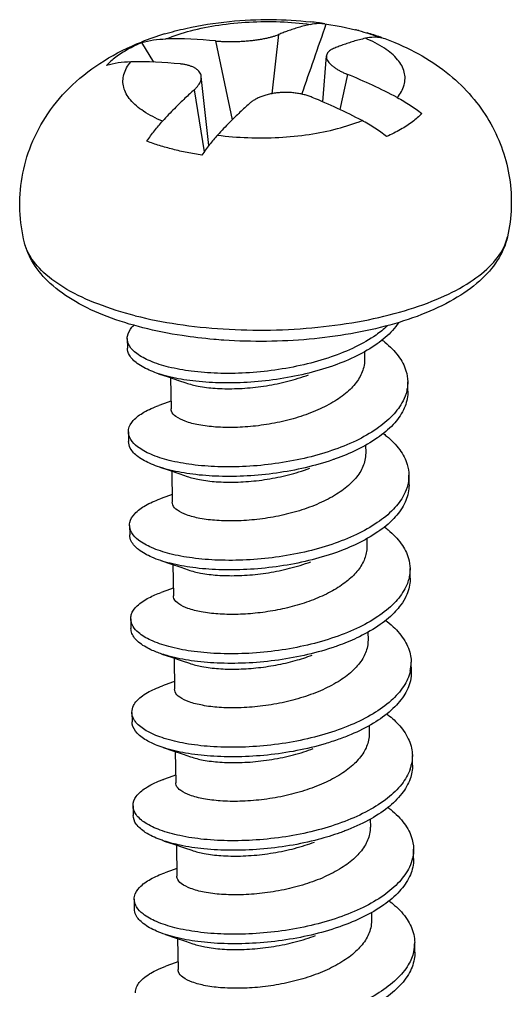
# Model space of a CAD drawing. Header units: millimetres. Extents: x -2947 to 97, y -3022 to 322.
# Drawn here: x -1622.63 to -1617.36, y -1757.46 to -1747.05 of the extents above; entities that cross this region are included whole.
import ezdxf

# ---------------------------------------------------------------- set-up
doc = ezdxf.new("R2010")
doc.units = ezdxf.units.MM
doc.layers.get('0').update_dxf_attribs({"linetype": 'CONTINUOUS'})

msp = doc.modelspace()

# ---------------------------------------------------------------- linework, layer by layer
at = {"color": 7}
for p, q in [((-1619.355186629953, -1747.096184862373, 1e-08), (-1619.180762945653, -1747.126884071673, 1e-08)), ((-1619.180762945653, -1747.126884071673, 1e-08), (-1619.028268861953, -1747.161386784674, 1e-08)), ((-1619.852675122653, -1747.212744069574, 1e-08), (-1619.924309410353, -1747.846441736273, 1e-08)), ((-1621.188852372753, -1747.508388901173, 1e-08), (-1621.319741013453, -1747.298064763674, 1e-08)), ((-1620.527866082553, -1747.280802150373, 1e-08), (-1620.348236649553, -1748.125387642373, 1e-08)), ((-1619.379089764853, -1747.933556079774, 1e-08), (-1619.339870526853, -1747.442160258074, 1e-08)), ((-1619.114940041553, -1747.639080076273, 1e-08), (-1619.194492902853, -1748.016887946873, 1e-08)), ((-1620.599304089053, -1748.401810975074, 1e-08), (-1620.681229739253, -1747.660933299073, 1e-08)), ((-1620.757002516753, -1747.804597133174, 1e-08), (-1620.648804159553, -1748.471281543773, 1e-08)), ((-1621.474326412953, -1750.470746748773, 1e-08), (-1621.473053632253, -1750.573235105173, 1e-08)), ((-1618.932409921953, -1750.609297462574, 1e-08), (-1618.931304454453, -1750.698313232774, 1e-08)), ((-1621.139220603253, -1750.848352190073, 1e-08), (-1621.036278331753, -1750.882503160274, 1e-08)), ((-1621.036278331753, -1750.882503160274, 1e-08), (-1620.924196016153, -1750.920274889973, 1e-08)), ((-1621.009063531253, -1750.891674545474, 1e-08), (-1621.004921594453, -1751.225196496774, 1e-08)), ((-1620.924196016153, -1750.920274889973, 1e-08), (-1620.845113927653, -1750.947443612174, 1e-08)), ((-1618.467062461453, -1751.037035814773, 1e-08), (-1618.468335242153, -1750.934547458373, 1e-08)), ((-1621.034718099053, -1751.153485740474, 1e-08), (-1621.134981098553, -1751.189531683874, 1e-08)), ((-1621.005942514753, -1751.142988740974, 1e-08), (-1621.034718099053, -1751.153485740474, 1e-08)), ((-1621.461881446353, -1751.472855122074, 1e-08), (-1621.460608665653, -1751.575343478373, 1e-08)), ((-1618.919967521453, -1751.611199208573, 1e-08), (-1618.918859487753, -1751.700421606074, 1e-08)), ((-1621.126775636653, -1751.850460563273, 1e-08), (-1621.023833365153, -1751.884611533474, 1e-08)), ((-1621.023833365153, -1751.884611533474, 1e-08), (-1620.911751049553, -1751.922383263273, 1e-08)), ((-1620.996618564653, -1751.893782918673, 1e-08), (-1620.992476627753, -1752.227304870074, 1e-08)), ((-1620.911751049553, -1751.922383263273, 1e-08), (-1620.832668960953, -1751.949551985474, 1e-08)), ((-1618.454617494853, -1752.039144187973, 1e-08), (-1618.455890275453, -1751.936655831673, 1e-08)), ((-1621.022273132453, -1752.155594113774, 1e-08), (-1621.122536131953, -1752.191640057074, 1e-08)), ((-1620.993497548053, -1752.145097114173, 1e-08), (-1621.022273132453, -1752.155594113774, 1e-08)), ((-1621.449436479653, -1752.474963495274, 1e-08), (-1621.448163698953, -1752.577451851674, 1e-08)), ((-1618.907523898653, -1752.613199366674, 1e-08), (-1618.906414521153, -1752.702529979274, 1e-08)), ((-1621.114330669953, -1752.852568936473, 1e-08), (-1621.011388398453, -1752.886719906674, 1e-08)), ((-1621.011388398453, -1752.886719906674, 1e-08), (-1620.899306082853, -1752.924491636474, 1e-08)), ((-1620.984173597953, -1752.895891291873, 1e-08), (-1620.980031661153, -1753.229413243273, 1e-08)), ((-1620.899306082853, -1752.924491636474, 1e-08), (-1620.820223994353, -1752.951660358674, 1e-08)), ((-1618.442172528153, -1753.041252561273, 1e-08), (-1618.443445308853, -1752.938764204874, 1e-08)), ((-1621.009828165753, -1753.157702486973, 1e-08), (-1621.110091165253, -1753.193748430373, 1e-08)), ((-1620.981052581453, -1753.147205487473, 1e-08), (-1621.009828165753, -1753.157702486973, 1e-08)), ((-1621.436991513053, -1753.477071868574, 1e-08), (-1621.435718732353, -1753.579560224874, 1e-08)), ((-1618.895080078253, -1753.615215442173, 1e-08), (-1618.893969554453, -1753.704638352473, 1e-08)), ((-1621.101885703353, -1753.854677309774, 1e-08), (-1620.998943431853, -1753.888828279973, 1e-08)), ((-1620.998943431853, -1753.888828279973, 1e-08), (-1620.886861116253, -1753.926600009674, 1e-08)), ((-1620.971728631353, -1753.897999665173, 1e-08), (-1620.967586694453, -1754.231521616573, 1e-08)), ((-1620.886861116253, -1753.926600009674, 1e-08), (-1620.807779027653, -1753.953768731973, 1e-08)), ((-1618.429727561553, -1754.043360934474, 1e-08), (-1618.431000342253, -1753.940872578174, 1e-08)), ((-1620.990822087953, -1754.157436599074, 1e-08), (-1621.097751946253, -1754.195894612873, 1e-08)), ((-1620.968607446453, -1754.149327419574, 1e-08), (-1620.990822087953, -1754.157436599074, 1e-08)), ((-1621.424546546353, -1754.479180241774, 1e-08), (-1621.423273765653, -1754.581668598174, 1e-08)), ((-1618.882608477453, -1754.619468483274, 1e-08), (-1618.881524587853, -1754.706746725773, 1e-08)), ((-1621.089440736653, -1754.856785682974, 1e-08), (-1620.986498465253, -1754.890936653173, 1e-08)), ((-1620.986498465253, -1754.890936653173, 1e-08), (-1620.874416149553, -1754.928708382974, 1e-08)), ((-1620.959283664653, -1754.900108038374, 1e-08), (-1620.955141727853, -1755.233629989773, 1e-08)), ((-1620.874416149553, -1754.928708382974, 1e-08), (-1620.795334061053, -1754.955877105173, 1e-08)), ((-1618.417282594853, -1755.045469307674, 1e-08), (-1618.418555375553, -1754.942980951374, 1e-08)), ((-1620.984938232453, -1755.161919233473, 1e-08), (-1621.085201232053, -1755.197965176873, 1e-08)), ((-1620.956162648153, -1755.151422233873, 1e-08), (-1620.984938232453, -1755.161919233473, 1e-08)), ((-1621.412101579753, -1755.481288614973, 1e-08), (-1621.410828799053, -1755.583776971373, 1e-08)), ((-1618.870143334553, -1755.623201511874, 1e-08), (-1618.869079621253, -1755.708855098973, 1e-08)), ((-1621.076995770053, -1755.858894056274, 1e-08), (-1620.974053498553, -1755.893045026473, 1e-08)), ((-1620.974053498553, -1755.893045026473, 1e-08), (-1620.861971182953, -1755.930816756173, 1e-08)), ((-1620.946838698053, -1755.902216411674, 1e-08), (-1620.942696761253, -1756.235738363073, 1e-08)), ((-1620.861971182953, -1755.930816756173, 1e-08), (-1620.782889094353, -1755.957985478473, 1e-08)), ((-1618.404837628253, -1756.047577680974, 1e-08), (-1618.406110408953, -1755.945089324573, 1e-08)), ((-1620.972493265853, -1756.164027606674, 1e-08), (-1621.072756265353, -1756.200073550073, 1e-08)), ((-1620.943717681553, -1756.153530607173, 1e-08), (-1620.972493265853, -1756.164027606674, 1e-08)), ((-1621.399656613053, -1756.483396988273, 1e-08), (-1621.398383832453, -1756.585885344573, 1e-08)), ((-1618.857742581253, -1756.621749684074, 1e-08), (-1618.856634654553, -1756.710963472273, 1e-08)), ((-1621.064550803453, -1756.861002429474, 1e-08), (-1620.961608531953, -1756.895153399673, 1e-08)), ((-1620.961608531953, -1756.895153399673, 1e-08), (-1620.849526216253, -1756.932925129473, 1e-08)), ((-1620.934393731353, -1756.904324784874, 1e-08), (-1620.930251794553, -1757.237846736274, 1e-08)), ((-1620.849526216253, -1756.932925129473, 1e-08), (-1620.770444127753, -1756.960093851674, 1e-08)), ((-1618.392392661553, -1757.049686054173, 1e-08), (-1618.393665442253, -1756.947197697873, 1e-08)), ((-1620.960048299153, -1757.166135979974, 1e-08), (-1621.060311298753, -1757.202181923274, 1e-08)), ((-1620.931272714853, -1757.155638980374, 1e-08), (-1620.960048299153, -1757.166135979974, 1e-08))]:
    msp.add_line(p, q, dxfattribs=at)
for centre, radius, start, end in [((-1807.658605315953, -1682.068483262273, 1e-08), 199.2292555754, 340.7196157953048, 340.9490561048136), ((-1619.939942795953, -1750.979651174273, 1e-08), 3.9271477965, 81.43708577890561, 83.69458586639081), ((-1620.213293453453, -1750.089485096573, 1e-08), 3.0090239837, 106.6419761498011, 111.6321268076916), ((-1619.735202975053, -1749.949398132273, 1e-08), 2.8762411434, 75.44336075648884, 75.77182835339326), ((-1619.720789062253, -1749.893929164573, 1e-08), 2.8189299999, 75.0488320896008, 75.44356036938782), ((-1619.745630794253, -1750.090978383574, 1e-08), 3.0162696701, 70.9210922302097, 73.76144200479385), ((-1620.972723790753, -1751.655334062973, 1e-08), 4.3970690938, 84.1934020039901, 91.124696525187), ((-1619.708216155053, -1749.980057947774, 1e-08), 2.8992125858, 70.70534416729868, 70.90336252569979), ((-1621.350053427853, -1751.902284120274, 1e-08), 4.3970690938, 84.1934020039901, 91.124696525187), ((-1621.364773034253, -1753.172071292774, 1e-08), 5.9729373505, 62.22054645248294, 67.87228565679261), ((-1621.742102671453, -1753.419021349973, 1e-08), 5.9729373505, 62.22054645240096, 67.87228565689914), ((-1618.851326327653, -1753.945387346973, 1e-08), 0.4201690744, -12.85898071309549, 0.6153924642931757), ((-1618.869137278653, -1754.940168028973, 1e-08), 0.4511656492, 340.8053921231015, 346.7360482625998), ((-1621.192026710653, -1755.446774569673, 1e-08), 0.2266402113, 213.8776869098818, 214.1312603050741), ((-1618.803359863053, -1756.952998961774, 1e-08), 0.4095405429, -12.92777657719654, 0.8112859865927755)]:
    msp.add_arc(centre, radius, start, end, dxfattribs=at)
for points, start_tangent, end_tangent in [([(-1621.075048972253, -1747.206500053173, 1e-08), (-1620.844892932253, -1747.146363712273, 1e-08), (-1620.380152125853, -1747.071987635074, 1e-08), (-1619.927581493053, -1747.051622486574, 1e-08), (-1619.508631087253, -1747.076260337374, 1e-08)], (0.9578620895421281, 0.2872285108027897), (0.9939434739803271, -0.109892540838397)), ([(-1621.059030706653, -1747.259137617773, 1e-08), (-1620.795375113853, -1747.172485808574, 1e-08), (-1620.493543186753, -1747.111276845673, 1e-08), (-1620.168181693853, -1747.078480970074, 1e-08), (-1619.835079204853, -1747.075689642073, 1e-08), (-1619.510399930653, -1747.103038314473, 1e-08)], (0.9257681818133776, 0.3780916205656417), (0.9911961142323592, -0.1324019000266685)), ([(-1619.510399930653, -1747.103038314473, 1e-08), (-1619.576351778853, -1747.119115024073, 1e-08), (-1619.638882568153, -1747.136617590873, 1e-08), (-1619.697875206053, -1747.155122578373, 1e-08), (-1619.753237974053, -1747.174231251774, 1e-08), (-1619.804865398453, -1747.193558060374, 1e-08), (-1619.852675122653, -1747.212744069574, 1e-08)], (-0.9755991109639067, -0.2195595014715487), (-0.9238830114925517, -0.3826750332533516)), ([(-1619.510399930653, -1747.103038314473, 1e-08), (-1619.422202299153, -1747.092015321974, 1e-08), (-1619.355202568553, -1747.096289954373, 1e-08)], (0.9755991109877784, 0.2195595013654761), (0.988693789718751, -0.1499486251073147)), ([(-1620.527866082553, -1747.280802150373, 1e-08), (-1620.485047306353, -1747.284415941574, 1e-08), (-1620.440825735453, -1747.286831636273, 1e-08), (-1620.394702608853, -1747.288109955573, 1e-08), (-1620.346118769653, -1747.288219583274, 1e-08), (-1620.294510253253, -1747.287040674074, 1e-08), (-1620.240841464953, -1747.284452083174, 1e-08), (-1620.186751603853, -1747.280442122174, 1e-08), (-1620.133571272153, -1747.275081285573, 1e-08), (-1620.082031347653, -1747.268443212473, 1e-08), (-1620.033352070753, -1747.260714594574, 1e-08), (-1619.988861766053, -1747.252206481874, 1e-08), (-1619.949139304753, -1747.243195800073, 1e-08), (-1619.913508741653, -1747.233677409773, 1e-08), (-1619.881454672053, -1747.223574089473, 1e-08), (-1619.852675122653, -1747.212744069574, 1e-08)], (0.9949609209656214, -0.1002634816433304), (0.9238830115108074, 0.382675033209277)), ([(-1618.993517212053, -1747.170431046273, 1e-08), (-1618.884786090853, -1747.201945235573, 1e-08), (-1618.751847304153, -1747.248141402374, 1e-08)], (0.9661428618671589, -0.2580076945812579), (0.9335041039643274, -0.3585667132930194)), ([(-1621.723178005153, -1747.492755885074, 1e-08), (-1621.322557620653, -1747.292386896374, 1e-08)], (0.8495593454743331, 0.52749305068145), (0.9292454790890039, 0.3694629069238856)), ([(-1621.319741013453, -1747.298064763674, 1e-08), (-1621.470640596253, -1747.373691526173, 1e-08), (-1621.597120711453, -1747.456468675473, 1e-08), (-1621.697070650653, -1747.545014820873, 1e-08)], (-0.9148843260266767, -0.4037160759626914), (-0.687458927112252, -0.7262232601161103)), ([(-1621.319741013453, -1747.298064763674, 1e-08), (-1621.194128518253, -1747.270559798174, 1e-08), (-1621.059030706653, -1747.259137617773, 1e-08)], (0.9603330130265186, 0.2788557047854826), (0.9997883859912651, 0.02057141796233341)), ([(-1618.920858052553, -1747.252529395574, 1e-08), (-1618.986809900753, -1747.268606105074, 1e-08), (-1619.049340689953, -1747.286108671974, 1e-08), (-1619.108333327853, -1747.304613659373, 1e-08), (-1619.163696095853, -1747.323722332773, 1e-08), (-1619.215323520253, -1747.343049141373, 1e-08), (-1619.263133244553, -1747.362235150673, 1e-08)], (-0.9755991109639067, -0.2195595014715487), (-0.9238830114925517, -0.3826750332533516)), ([(-1618.751847304153, -1747.248141402374, 1e-08), (-1618.832561899753, -1747.241504325973, 1e-08), (-1618.920858052553, -1747.252529395574, 1e-08)], (-0.982363065067456, 0.1869834441635769), (-0.9755991109184855, -0.219559501673375)), ([(-1618.580959314953, -1747.887506161273, 1e-08), (-1618.506507556053, -1747.752877631974, 1e-08), (-1618.504949597853, -1747.615527716473, 1e-08), (-1618.576361042353, -1747.482121489673, 1e-08), (-1618.717276560653, -1747.359132654174, 1e-08), (-1618.920858052553, -1747.252529395574, 1e-08)], (0.6428158279688384, 0.7660207642830164), (-0.9230754354031785, 0.3846189550129226)), ([(-1618.750239893953, -1747.243688984874, 1e-08), (-1618.606578826253, -1747.298423707874, 1e-08), (-1618.273201385753, -1747.466057017373, 1e-08), (-1617.988856558953, -1747.671514688774, 1e-08), (-1617.756732128653, -1747.908742594073, 1e-08), (-1617.578596565053, -1748.169423686573, 1e-08), (-1617.451312186753, -1748.452949339573, 1e-08), (-1617.377287766353, -1748.753477369673, 1e-08), (-1617.359156227553, -1749.066546317074, 1e-08), (-1617.400114897453, -1749.382468272874, 1e-08)], (0.9438313038875163, -0.33042770737635), (-0.2208943988708977, -0.975297731232604)), ([(-1619.263133244553, -1747.362235150673, 1e-08), (-1619.287666834953, -1747.374143691673, 1e-08), (-1619.307362438453, -1747.387383457974, 1e-08), (-1619.322588863653, -1747.402078569573, 1e-08), (-1619.333333279553, -1747.418439371374, 1e-08), (-1619.339204926553, -1747.436740944474, 1e-08), (-1619.339867646053, -1747.442170487874, 1e-08)], (-0.9238830116973655, -0.3826750327588744), (-0.07950470915491196, -0.9968344903855368)), ([(-1622.574538755453, -1749.446728321073, 1e-08), (-1622.624976053153, -1749.099029600874, 1e-08), (-1622.601765861753, -1748.743314930774, 1e-08), (-1622.503217699553, -1748.395732009873, 1e-08), (-1622.324782561153, -1748.060978342473, 1e-08), (-1622.060305171853, -1747.751120903773, 1e-08), (-1621.723178005153, -1747.492755885074, 1e-08)], (-0.2450465607715697, 0.9695113114626488), (0.84955934546861, 0.5274930506906672)), ([(-1621.436360343853, -1747.506087675074, 1e-08), (-1621.571280549453, -1747.517483028773, 1e-08), (-1621.697070650653, -1747.545014820873, 1e-08)], (-0.9997883859912651, -0.02057141796233341), (-0.9603330130559546, -0.27885570468411)), ([(-1621.096461606253, -1748.141064440773, 1e-08), (-1621.300043098153, -1748.034461182173, 1e-08), (-1621.440958616353, -1747.911472346674, 1e-08), (-1621.512370060853, -1747.778066119874, 1e-08), (-1621.510812102753, -1747.640716204373, 1e-08), (-1621.436360343853, -1747.506087675074, 1e-08)], (-0.9230754354031785, 0.3846189550129226), (0.6428158279688384, 0.7660207642830164)), ([(-1620.681228979753, -1747.660939732374, 1e-08), (-1620.681266060953, -1747.660609994974, 1e-08), (-1620.687000993653, -1747.637269404473, 1e-08), (-1620.698674687553, -1747.615464441473, 1e-08), (-1620.716126863853, -1747.595494809973, 1e-08), (-1620.738819670253, -1747.577809928373, 1e-08), (-1620.765709434153, -1747.562812386373, 1e-08), (-1620.795740959453, -1747.550564194074, 1e-08), (-1620.828796805553, -1747.540738387073, 1e-08), (-1620.865100440153, -1747.533145206473, 1e-08), (-1620.905195719753, -1747.527752207573, 1e-08)], (-0.1099985338564239, 0.993931749442303), (-0.9949609209746402, 0.100263481553834)), ([(-1619.339867646053, -1747.442170487874, 1e-08), (-1619.339484183153, -1747.456742176673, 1e-08), (-1619.333776408353, -1747.477895933173, 1e-08), (-1619.322102707753, -1747.499701428674, 1e-08), (-1619.304623359753, -1747.521859007873, 1e-08), (-1619.281877405853, -1747.543823501774, 1e-08), (-1619.254911836853, -1747.564925116574, 1e-08), (-1619.224785944753, -1747.584772025374, 1e-08), (-1619.191618333153, -1747.603597543174, 1e-08), (-1619.155185029553, -1747.621632080274, 1e-08), (-1619.114940041553, -1747.639080076273, 1e-08)], (-0.07950470923439545, -0.9968344903791975), (0.9266143596998799, -0.3760130694510254)), ([(-1620.757002516753, -1747.804597133174, 1e-08), (-1620.732618649153, -1747.780632442074, 1e-08), (-1620.713052730153, -1747.756950063873, 1e-08), (-1620.697938080953, -1747.733254393474, 1e-08), (-1620.687288033053, -1747.709294772873, 1e-08), (-1620.681492183253, -1747.684889776073, 1e-08), (-1620.681228979753, -1747.660939732374, 1e-08)], (0.7447132394592698, 0.6673845900034554), (-0.1099985338204345, 0.993931749446286)), ([(-1620.757002516753, -1747.804597133174, 1e-08), (-1620.804483693853, -1747.847767814274, 1e-08), (-1620.855759200953, -1747.895788083873, 1e-08), (-1620.910722874753, -1747.948891163173, 1e-08), (-1620.969243000853, -1748.007302590373, 1e-08), (-1621.031202937953, -1748.071278335573, 1e-08), (-1621.096461606253, -1748.141064440773, 1e-08)], (-0.7447132394010886, -0.667384590068378), (-0.6765441137095752, -0.7364021063284145)), ([(-1619.492269678753, -1747.886030133473, 1e-08), (-1619.535238177753, -1747.870360192173, 1e-08), (-1619.579589433153, -1747.857501885574, 1e-08), (-1619.625824335753, -1747.847223007474, 1e-08), (-1619.674502543053, -1747.839514560973, 1e-08), (-1619.726186856453, -1747.834590046373, 1e-08), (-1619.779908779253, -1747.832900088474, 1e-08), (-1619.834025798053, -1747.834723215473, 1e-08), (-1619.887206123153, -1747.840084584574, 1e-08), (-1619.938718875953, -1747.848910605373, 1e-08), (-1619.987345005353, -1747.860918835674, 1e-08), (-1620.031759504853, -1747.875531021074, 1e-08), (-1620.071387599453, -1747.892140419373, 1e-08), (-1620.106906397053, -1747.910658520474, 1e-08), (-1620.138830797653, -1747.931203197274, 1e-08), (-1620.167460638653, -1747.954088214273, 1e-08)], (-0.9266143596403218, 0.3760130695977953), (-0.7447132393578034, -0.6673845901166786)), ([(-1620.167460638653, -1747.954088214273, 1e-08), (-1620.214941815753, -1747.997258895274, 1e-08), (-1620.266217322853, -1748.045279164974, 1e-08), (-1620.321180996653, -1748.098382244274, 1e-08), (-1620.379701122653, -1748.156793671474, 1e-08), (-1620.441661059853, -1748.220769416574, 1e-08), (-1620.506919728153, -1748.290555521874, 1e-08)], (-0.7447132394010886, -0.667384590068378), (-0.6765441137095752, -0.7364021063284145)), ([(-1618.580959314953, -1747.887506161273, 1e-08), (-1618.443482393553, -1747.968543540374, 1e-08), (-1618.317631931253, -1748.059314386173, 1e-08)], (0.8850847664184051, -0.4654298617988294), (0.7845888594572819, -0.6200163881830236)), ([(-1618.317631931253, -1748.059314386173, 1e-08), (-1618.417581870453, -1748.147860531673, 1e-08), (-1618.544061985653, -1748.230637680873, 1e-08), (-1618.694961568353, -1748.306264443474, 1e-08)], (-0.687458927112252, -0.7262232601161103), (-0.9148843260266767, -0.4037160759626914)), ([(-1621.262855277753, -1748.356187804673, 1e-08), (-1621.182724594853, -1748.243716668774, 1e-08), (-1621.096461606253, -1748.141064440773, 1e-08)], (0.5503154066914285, 0.8349568570639129), (0.6765441136105413, 0.7364021064193984)), ([(-1620.506919728153, -1748.290555521874, 1e-08), (-1620.182240453953, -1748.317904194274, 1e-08), (-1619.849137964853, -1748.315112866273, 1e-08), (-1619.523776471953, -1748.282316990673, 1e-08), (-1619.221944544953, -1748.221108027773, 1e-08), (-1618.958288952153, -1748.134456218574, 1e-08)], (0.9911961142323592, -0.1324019000266685), (0.9257681818133776, 0.3780916205656417)), ([(-1618.694961568353, -1748.306264443474, 1e-08), (-1618.820658532953, -1748.215594224173, 1e-08), (-1618.958288952153, -1748.134456218574, 1e-08)], (-0.7845888594173313, 0.6200163882335782), (-0.8850847665764495, 0.4654298614982842)), ([(-1620.986433719953, -1748.442942422474, 1e-08), (-1621.129916491053, -1748.402383971474, 1e-08), (-1621.262855277753, -1748.356187804673, 1e-08)], (-0.969322430982773, 0.2457926459307664), (-0.9335041039678531, 0.3585667132838401)), ([(-1620.506919728153, -1748.290555521874, 1e-08), (-1620.593069364253, -1748.393060888874, 1e-08), (-1620.673313399653, -1748.505678885773, 1e-08)], (-0.676544113720103, -0.7364021063187425), (-0.5503154069997725, -0.8349568568606852)), ([(-1620.673313399653, -1748.505678885773, 1e-08), (-1620.833754663653, -1748.477482201773, 1e-08), (-1620.986433719953, -1748.442942422474, 1e-08)], (-0.9886172208452423, 0.1504526192800555), (-0.9693224309708194, 0.2457926459779079)), ([(-1621.390145044353, -1750.226505998774, 1e-08), (-1620.936020880353, -1750.317205836273, 1e-08), (-1620.445489206753, -1750.369170993174, 1e-08), (-1619.937400880853, -1750.380404477573, 1e-08), (-1619.431281451953, -1750.350474592974, 1e-08), (-1618.946580806053, -1750.280531528073, 1e-08), (-1618.501925716953, -1750.173263155573, 1e-08), (-1618.114404030453, -1750.032791738874, 1e-08), (-1617.798907987653, -1749.864515515773, 1e-08), (-1617.567561924553, -1749.674901247174, 1e-08), (-1617.429256340553, -1749.471235702973, 1e-08), (-1617.400453716853, -1749.382391701673, 1e-08)], (0.9693224309858327, -0.2457926459187004), (0.2204352380421717, 0.9754016125828844)), ([(-1617.400114897453, -1749.382468272874, 1e-08), (-1617.489720226053, -1749.605502824474, 1e-08), (-1617.667222211053, -1749.826033942274, 1e-08), (-1617.936935542353, -1750.029352598774, 1e-08), (-1618.274038308853, -1750.196759665674, 1e-08), (-1618.658840284553, -1750.326633256373, 1e-08), (-1619.079591682553, -1750.420685748873, 1e-08), (-1619.524877513953, -1750.479279556674, 1e-08), (-1619.982763859553, -1750.502213968473, 1e-08), (-1620.440622448553, -1750.489275941874, 1e-08), (-1620.546838872853, -1750.481034084274, 1e-08)], (-0.2208943988591367, -0.9752977312352679), (-0.9962169093708478, 0.08690149298830226)), ([(-1621.306575883653, -1750.355864844773, 1e-08), (-1621.691220142953, -1750.235035388474, 1e-08), (-1622.028670638853, -1750.076139326273, 1e-08), (-1622.300132775753, -1749.880202531474, 1e-08), (-1622.480578016153, -1749.665604992173, 1e-08), (-1622.574538755453, -1749.446728321073, 1e-08)], (-0.9693224309745376, 0.2457926459632443), (-0.245046560744487, 0.9695113114694941)), ([(-1621.390145044353, -1750.226505998774, 1e-08), (-1621.790409962053, -1750.100557024373, 1e-08), (-1622.121433676953, -1749.944199061673, 1e-08), (-1622.370495133353, -1749.763440859574, 1e-08), (-1622.528023039253, -1749.565228854174, 1e-08), (-1622.574328632953, -1749.446674697973, 1e-08)], (-0.9693224309805145, 0.2457926459396734), (-0.2472739437525798, 0.9689456108270712)), ([(-1621.473835709753, -1750.470731256473, 1e-08), (-1621.472455989653, -1750.446011124774, 1e-08), (-1621.424026794753, -1750.351076054773, 1e-08), (-1621.398327720553, -1750.324503445474, 1e-08)], (-0.03155593152108557, 0.9995019875847353), (0.7334131360281116, 0.679783180066564)), ([(-1618.687496679753, -1750.337594514473, 1e-08), (-1618.808117068053, -1750.433748853774, 1e-08), (-1619.028336195653, -1750.561485781874, 1e-08), (-1619.290176005653, -1750.668707202074, 1e-08), (-1619.582153626253, -1750.752182340274, 1e-08), (-1619.891466597853, -1750.809720156274, 1e-08), (-1620.204553430053, -1750.840265279473, 1e-08), (-1620.507687393453, -1750.843944217774, 1e-08), (-1620.787577546553, -1750.822059818473, 1e-08), (-1621.031950680953, -1750.777034223173, 1e-08), (-1621.230088705753, -1750.712302813974, 1e-08), (-1621.373297940653, -1750.632163794373, 1e-08), (-1621.449904740353, -1750.551518334174, 1e-08)], (-0.7350899975535281, -0.6779695387676012), (-0.5033409828526482, 0.8640878745711746)), ([(-1618.564977272853, -1750.300831703573, 1e-08), (-1618.630335287153, -1750.383886464574, 1e-08), (-1618.796362283353, -1750.528851944674, 1e-08), (-1619.014192812153, -1750.657656015574, 1e-08), (-1619.257518463553, -1750.760198773174, 1e-08)], (-0.5556561597636923, -0.8314121914650193), (-0.941666926515249, -0.3365462813749762)), ([(-1620.546838872853, -1750.481034084274, 1e-08), (-1620.885856187853, -1750.440482218974, 1e-08), (-1621.306575883653, -1750.355864844773, 1e-08)], (-0.9962169093722048, 0.08690149297274789), (-0.9693224309955542, 0.245792645880362)), ([(-1621.449904740353, -1750.551518334174, 1e-08), (-1621.455289769753, -1750.541589992573, 1e-08), (-1621.473835709753, -1750.470731256473, 1e-08)], (-0.5033409828377015, 0.8640878745798813), (-0.03155593179703003, 0.9995019875760235)), ([(-1618.746785995453, -1750.484638151874, 1e-08), (-1618.712468827253, -1750.511511408473, 1e-08), (-1618.569238111853, -1750.658698630974, 1e-08), (-1618.487293424553, -1750.816248193174, 1e-08), (-1618.468448243853, -1750.934549172074, 1e-08)], (0.7990732572671146, -0.6012336729762592), (0.01516287663469542, -0.9998850369778324)), ([(-1621.139242748153, -1750.848419268374, 1e-08), (-1621.220427929853, -1750.818317386873, 1e-08), (-1621.366532248653, -1750.738762470774, 1e-08), (-1621.451586988853, -1750.648509928274, 1e-08), (-1621.472691713853, -1750.573223622173, 1e-08)], (-0.9495906946978093, 0.3134924441566841), (-0.0317121619629239, 0.999497042908901)), ([(-1619.257518463553, -1750.760198773174, 1e-08), (-1619.274259416553, -1750.766118753873, 1e-08), (-1619.565143096953, -1750.850951958574, 1e-08), (-1619.874073896453, -1750.909903299073, 1e-08), (-1620.187490709053, -1750.941855052373, 1e-08), (-1620.491635771553, -1750.946873102273, 1e-08), (-1620.773157775053, -1750.926204050673, 1e-08), (-1621.019697159153, -1750.882220569274, 1e-08), (-1621.139242748153, -1750.848419268374, 1e-08)], (-0.9416669265330047, -0.3365462813252955), (-0.9495906946859987, 0.3134924441924598)), ([(-1618.931446095153, -1750.698078788773, 1e-08), (-1618.939800753453, -1750.777740498973, 1e-08), (-1618.996695259353, -1750.909634898273, 1e-08), (-1619.101704700253, -1751.031932834674, 1e-08), (-1619.247930382553, -1751.141501686774, 1e-08), (-1619.431023844553, -1751.237151928373, 1e-08), (-1619.642190736753, -1751.315328009974, 1e-08), (-1619.867161267153, -1751.372712498273, 1e-08), (-1620.098385307253, -1751.409349186973, 1e-08), (-1620.321650232953, -1751.424770422574, 1e-08), (-1620.527579236353, -1751.420273017673, 1e-08)], (0.01172117931599673, -0.9999313046181934), (-0.9974433968535797, 0.07146096887946785)), ([(-1620.532742061953, -1751.004545851573, 1e-08), (-1620.326644791153, -1751.009039194274, 1e-08), (-1620.100380376353, -1750.993262269973, 1e-08), (-1619.866915254753, -1750.955869943373, 1e-08), (-1619.641798276753, -1750.897877215474, 1e-08), (-1619.530657552553, -1750.859827479474, 1e-08)], (0.9974433968534031, -0.07146096888193267), (0.9363051826256339, 0.351187421455237)), ([(-1620.845105774153, -1750.947420061674, 1e-08), (-1620.714177231753, -1750.981517332574, 1e-08), (-1620.532742061953, -1751.004545851573, 1e-08)], (0.9449692511937012, -0.3271591574423915), (0.997443396859975, -0.07146096879020332)), ([(-1618.468448243853, -1750.934549172074, 1e-08), (-1618.470204544453, -1750.978725696374, 1e-08), (-1618.479158584953, -1751.032956229274, 1e-08)], (0.01516287616559206, -0.999885036984946), (-0.2273570570745372, -0.9738114646061657)), ([(-1618.479158584953, -1751.032956229274, 1e-08), (-1618.518701530053, -1751.140480971374, 1e-08), (-1618.630642754253, -1751.295895471973, 1e-08), (-1618.801108675053, -1751.439628283574, 1e-08), (-1619.022617239053, -1751.566849975773, 1e-08), (-1619.285451483553, -1751.673454059974, 1e-08), (-1619.578084995653, -1751.756236792074, 1e-08), (-1619.887686597353, -1751.813037449273, 1e-08), (-1620.200682160553, -1751.842832937473, 1e-08), (-1620.503348952053, -1751.845782587173, 1e-08), (-1620.782416485453, -1751.823221178074, 1e-08), (-1621.025647570953, -1751.777600494574, 1e-08), (-1621.222374122453, -1751.712381974573, 1e-08), (-1621.363964261153, -1751.631885150173, 1e-08), (-1621.437354784553, -1751.553914287374, 1e-08)], (-0.2273570575139707, -0.9738114645035706), (-0.5058385248520784, 0.8626281857066075)), ([(-1618.467154075353, -1751.037037214373, 1e-08), (-1618.468384449953, -1751.075095624274, 1e-08), (-1618.514489063353, -1751.237077067473, 1e-08), (-1618.624243984153, -1751.392914288173, 1e-08), (-1618.792819568353, -1751.537242285373, 1e-08), (-1619.012807595153, -1751.665200598673, 1e-08), (-1619.245072846653, -1751.762308966073, 1e-08)], (0.01527515514179934, -0.9998833280115206), (-0.9416773346893019, -0.3365171575602832)), ([(-1621.461315684353, -1751.472837703473, 1e-08), (-1621.459550805253, -1751.445461106774, 1e-08), (-1621.409325580453, -1751.350624350073, 1e-08), (-1621.295705527153, -1751.262204616074, 1e-08), (-1621.134979968353, -1751.189534843773, 1e-08)], (-0.03077317563314962, 0.9995263936792521), (0.9415773344570656, 0.3367968575220486)), ([(-1620.527579236353, -1751.420273017673, 1e-08), (-1620.708428292853, -1751.397356644074, 1e-08), (-1620.853553142953, -1751.358285158373, 1e-08), (-1620.951863696853, -1751.307782716774, 1e-08), (-1620.999876381653, -1751.250753293274, 1e-08), (-1621.003689983553, -1751.225323683273, 1e-08)], (-0.9974433968502623, 0.07146096892577299), (0.005084184495243453, 0.9999870754504872)), ([(-1621.437354784553, -1751.553914287374, 1e-08), (-1621.444200263553, -1751.541098515873, 1e-08), (-1621.461315684353, -1751.472837703473, 1e-08)], (-0.5058385250589893, 0.8626281855852764), (-0.03077317616797802, 0.999526393662786)), ([(-1618.734740714653, -1751.486442314773, 1e-08), (-1618.695291639753, -1751.517502816574, 1e-08), (-1618.553682410353, -1751.665045933573, 1e-08), (-1618.473494910653, -1751.822806244574, 1e-08), (-1618.456018446953, -1751.936657754673, 1e-08)], (0.7993238183139041, -0.600900518784999), (0.01500156967860846, -0.9998874701221023)), ([(-1621.126796929353, -1751.850525099874, 1e-08), (-1621.215920021453, -1751.817091432973, 1e-08), (-1621.359351331653, -1751.736934387373, 1e-08), (-1621.441501464553, -1751.646319395573, 1e-08), (-1621.460119288953, -1751.575328000673, 1e-08)], (-0.9496479116369404, 0.313319076858716), (-0.03161155622494221, 0.999500229871428)), ([(-1618.919009961553, -1751.700151709173, 1e-08), (-1618.926446406153, -1751.775723744373, 1e-08), (-1618.981871422653, -1751.908005367673, 1e-08), (-1619.085679936953, -1752.030734993373, 1e-08), (-1619.231347643753, -1752.141023317074, 1e-08), (-1619.416651899653, -1752.238411299174, 1e-08), (-1619.629375952853, -1752.317322140274, 1e-08), (-1619.854393175553, -1752.374754582173, 1e-08), (-1620.083799433753, -1752.411214852073, 1e-08), (-1620.308280025553, -1752.426856312374, 1e-08), (-1620.515134269753, -1752.422381390873, 1e-08)], (0.01226926190546314, -0.9999247297733441), (-0.997443396855147, 0.07146096885759269)), ([(-1619.245072846653, -1751.762308966073, 1e-08), (-1619.274546027453, -1751.772646380974, 1e-08), (-1619.566542576053, -1751.856336012674, 1e-08), (-1619.875978498053, -1751.914067294873, 1e-08), (-1620.189270544153, -1751.944775989673, 1e-08), (-1620.492666420453, -1751.948582473774, 1e-08), (-1620.772847660953, -1751.926786461674, 1e-08), (-1621.017513481653, -1751.881810028974, 1e-08), (-1621.126796929353, -1751.850525099874, 1e-08)], (-0.9416773346869035, -0.3365171575669944), (-0.9496479116432205, 0.3133190768396814)), ([(-1620.520297095253, -1752.006654224874, 1e-08), (-1620.314368091853, -1752.011151629773, 1e-08), (-1620.091103166153, -1751.995730394173, 1e-08), (-1619.859879126153, -1751.959093705474, 1e-08), (-1619.634908595653, -1751.901709217173, 1e-08), (-1619.518212644753, -1751.861935695474, 1e-08)], (0.9974433968569341, -0.07146096883264812), (0.9362989393687908, 0.3512040662305568)), ([(-1620.832663110153, -1751.949535097173, 1e-08), (-1620.701146151753, -1751.983737851273, 1e-08), (-1620.520297095253, -1752.006654224874, 1e-08)], (0.9449009896222309, -0.3273562582431085), (0.9974433968549667, -0.07146096886010807)), ([(-1618.456018446953, -1751.936657754673, 1e-08), (-1618.458221980853, -1751.985340123274, 1e-08), (-1618.466660224553, -1752.034889248774, 1e-08)], (0.01500156917434739, -0.9998874701296678), (-0.2268911407643802, -0.9739201251861664)), ([(-1618.466660224553, -1752.034889248774, 1e-08), (-1618.508514168153, -1752.146994932174, 1e-08), (-1618.622151241853, -1752.302156523774, 1e-08), (-1618.794139407353, -1752.445495057274, 1e-08), (-1619.016929959353, -1752.572198365874, 1e-08), (-1619.280749803353, -1752.678182658174, 1e-08), (-1619.574029371553, -1752.760271328073, 1e-08), (-1619.883909198453, -1752.816334042273, 1e-08), (-1620.196802973853, -1752.845380017473, 1e-08), (-1620.498992421253, -1752.847601401873, 1e-08), (-1620.777227954853, -1752.824364862173, 1e-08), (-1621.019308814153, -1752.778151743673, 1e-08), (-1621.214617275853, -1752.712449424173, 1e-08), (-1621.354583552353, -1752.631598618674, 1e-08), (-1621.424781631553, -1752.556335199573, 1e-08)], (-0.2268911403635149, -0.9739201252795547), (-0.5087325648631791, 0.8609246061344347)), ([(-1618.454735381053, -1752.039145971673, 1e-08), (-1618.456619917253, -1752.084671089974, 1e-08), (-1618.505703590753, -1752.246493239274, 1e-08), (-1618.618276313353, -1752.401917921174, 1e-08), (-1618.789384914653, -1752.545598219474, 1e-08), (-1619.011510131353, -1752.672702067473, 1e-08), (-1619.232627150553, -1752.764419380774, 1e-08)], (0.01512855841112214, -0.999885556811579), (-0.9416815522411649, -0.3365053553343097)), ([(-1621.448799490553, -1752.474944690774, 1e-08), (-1621.446595355453, -1752.444911702573, 1e-08), (-1621.394575772453, -1752.350177564073, 1e-08), (-1621.279261776353, -1752.262012782874, 1e-08), (-1621.122535091253, -1752.191642967774, 1e-08)], (-0.02950806884752205, 0.9995645421246643), (0.9416212172224926, 0.3366741499973398)), ([(-1620.515134269753, -1752.422381390873, 1e-08), (-1620.694981150453, -1752.399656093673, 1e-08), (-1620.838705377653, -1752.361281398374, 1e-08), (-1620.936692907053, -1752.311887605073, 1e-08), (-1620.986517565553, -1752.255136192074, 1e-08), (-1620.991195864253, -1752.227421252574, 1e-08)], (-0.9974433968516406, 0.07146096890653351), (-0.003391258484523966, 0.9999942496664124)), ([(-1621.424781631553, -1752.556335199573, 1e-08), (-1621.433061021153, -1752.540603320973, 1e-08), (-1621.448799490553, -1752.474944690774, 1e-08)], (-0.5087325644087928, 0.8609246064029379), (-0.02950806858434034, 0.9995645421324336)), ([(-1618.722611158953, -1752.488309722473, 1e-08), (-1618.678156794553, -1752.523505886074, 1e-08), (-1618.538173790053, -1752.671401067773, 1e-08), (-1618.459746155253, -1752.829367954973, 1e-08), (-1618.443591500053, -1752.938766368974, 1e-08)], (0.7995275150328873, -0.6006294637339531), (0.01480124883658398, -0.9998904555164417)), ([(-1621.114350303153, -1752.852628476974, 1e-08), (-1621.211296563353, -1752.815833029873, 1e-08), (-1621.352041610753, -1752.735084323073, 1e-08), (-1621.431279528653, -1752.644118313774, 1e-08), (-1621.447551456253, -1752.577433429573, 1e-08)], (-0.9497007206254318, 0.3131589712007878), (-0.03007583928854312, 0.9995476196215415)), ([(-1618.906487102653, -1752.702375060474, 1e-08), (-1618.907792569453, -1752.737233669173, 1e-08), (-1618.943452833153, -1752.863188301574, 1e-08), (-1619.024164669353, -1752.982667224874, 1e-08)], (0.0150277044166225, -0.9998870776742574), (-0.6618738502056845, -0.7496152389152073)), ([(-1619.232627150553, -1752.764419380774, 1e-08), (-1619.274896236453, -1752.779124076274, 1e-08), (-1619.567978710053, -1752.861665506174, 1e-08), (-1619.877891204653, -1752.918174493273, 1e-08), (-1620.191029578953, -1752.947640382473, 1e-08), (-1620.493648275753, -1752.950238032573, 1e-08), (-1620.772462898853, -1752.927320150974, 1e-08), (-1621.015232573953, -1752.881357993474, 1e-08), (-1621.114350303153, -1752.852628476974, 1e-08)], (-0.94168155223712, -0.336505355345629), (-0.9497007206041083, 0.3131589712654541)), ([(-1620.820222089053, -1752.951654868074, 1e-08), (-1620.687699009453, -1752.986037300874, 1e-08), (-1620.507852128653, -1753.008762598074, 1e-08)], (0.9447356174801214, -0.327833209215378), (0.997443396848803, -0.07146096894614039)), ([(-1620.507852128653, -1753.008762598074, 1e-08), (-1620.300997884453, -1753.013237519574, 1e-08), (-1620.076517292653, -1752.997596059273, 1e-08), (-1619.847111034453, -1752.961135789374, 1e-08), (-1619.622093811753, -1752.903703347473, 1e-08), (-1619.505767614253, -1752.864044238874, 1e-08)], (0.9974433968555689, -0.07146096885170114), (0.9362993708431658, 0.3512029159313629)), ([(-1618.443591500053, -1752.938766368974, 1e-08), (-1618.446289674453, -1752.991953876373, 1e-08), (-1618.454159286053, -1753.036834547873, 1e-08)], (0.01480124895416908, -0.9998904555147011), (-0.2262750470900845, -0.9740634491984493)), ([(-1619.024164669353, -1752.982667224874, 1e-08), (-1619.140890584053, -1753.089430888073, 1e-08), (-1619.294987147253, -1753.187317652873, 1e-08), (-1619.478878212753, -1753.271463116973, 1e-08), (-1619.680492985053, -1753.338049596974, 1e-08), (-1619.888713803053, -1753.386006828573, 1e-08), (-1620.102674691253, -1753.416696349474, 1e-08), (-1620.311772840953, -1753.429301768374, 1e-08), (-1620.502689303053, -1753.424489764173, 1e-08)], (-0.6618738500844549, -0.7496152390222471), (-0.9974433968566014, 0.07146096883729237)), ([(-1618.454159286053, -1753.036834547873, 1e-08), (-1618.498375361453, -1753.153503915673, 1e-08), (-1618.613704456953, -1753.308408512974, 1e-08)], (-0.2262750473052247, -0.9740634491484723), (-0.6967598892626735, -0.7173044379582961)), ([(-1618.442318461553, -1753.041254724174, 1e-08), (-1618.444993389953, -1753.094244937174, 1e-08), (-1618.497051562653, -1753.255895964674, 1e-08), (-1618.558591597753, -1753.349664096274, 1e-08)], (0.01481984675960175, -0.9998901800407993), (-0.6192560328323081, -0.7851891274086716)), ([(-1621.436079547353, -1753.477055539173, 1e-08), (-1621.430716170953, -1753.433313680273, 1e-08), (-1621.368634048853, -1753.338369421674, 1e-08), (-1621.242735235353, -1753.250956723773, 1e-08), (-1621.110096114553, -1753.193734574073, 1e-08)], (-0.01790280742297777, 0.999839731900256), (0.9417301468728024, 0.3363693364011202)), ([(-1620.502689303053, -1753.424489764173, 1e-08), (-1620.681375526053, -1753.401984694774, 1e-08), (-1620.823595820553, -1753.364361625273, 1e-08), (-1620.922825127853, -1753.315015377474, 1e-08), (-1620.973607223753, -1753.258334477173, 1e-08), (-1620.978784991653, -1753.229446446073, 1e-08)], (-0.9974433968597047, 0.07146096879397522), (-0.008167808429864934, 0.9999666428963783)), ([(-1618.613704456953, -1753.308408512974, 1e-08), (-1618.788983017753, -1753.452545691373, 1e-08), (-1619.015638180253, -1753.579587173474, 1e-08), (-1619.283551402653, -1753.685374961074, 1e-08), (-1619.580765661853, -1753.766698132074, 1e-08), (-1619.894018264853, -1753.821435920674, 1e-08), (-1620.209331841353, -1753.848652220373, 1e-08), (-1620.512637183053, -1753.848637296574, 1e-08), (-1620.790400174953, -1753.822894852874, 1e-08), (-1621.030224883053, -1753.774075024974, 1e-08), (-1621.221405923353, -1753.705856289273, 1e-08), (-1621.355405500253, -1753.622781547574, 1e-08), (-1621.411421756053, -1753.560187792973, 1e-08)], (-0.696759889327322, -0.7173044378954991), (-0.5256676265996333, 0.8506900412871357)), ([(-1618.558591597753, -1753.349664096274, 1e-08), (-1618.612431676253, -1753.410896869274, 1e-08)], (-0.6192560323638158, -0.7851891277781582), (-0.6967598893807155, -0.717304437843635)), ([(-1621.411421756053, -1753.560187792973, 1e-08), (-1621.426233854653, -1753.530055693873, 1e-08), (-1621.436079547353, -1753.477055539173, 1e-08)], (-0.5256676266504268, 0.8506900412557488), (-0.01790280736341672, 0.9998397319013225)), ([(-1618.612431676253, -1753.410896869274, 1e-08), (-1618.787710237153, -1753.555034047673, 1e-08), (-1619.014365399653, -1753.682075529774, 1e-08), (-1619.220181726353, -1753.766529033574, 1e-08)], (-0.6967598893445865, -0.7173044378787292), (-0.9416686719081033, -0.336541397671711)), ([(-1621.101897006053, -1753.854711617773, 1e-08), (-1621.220133142753, -1753.808344645573, 1e-08), (-1621.354132719553, -1753.725269903974, 1e-08), (-1621.424961073953, -1753.632544050174, 1e-08), (-1621.434806766753, -1753.579543895573, 1e-08)], (-0.9497844450655106, 0.3129049502829891), (-0.01790280743120563, 0.9998397319001086)), ([(-1618.710739992853, -1753.489961847873, 1e-08), (-1618.625413353153, -1753.561193790174, 1e-08), (-1618.499444874553, -1753.713466969773, 1e-08), (-1618.437288325153, -1753.874593624173, 1e-08), (-1618.431181488453, -1753.940874555473, 1e-08)], (0.8001462481406136, -0.599804952952624), (0.01091486749024261, -0.9999404310596058)), ([(-1619.220181726353, -1753.766529033574, 1e-08), (-1619.282278622053, -1753.787863317374, 1e-08), (-1619.579492881253, -1753.869186488374, 1e-08), (-1619.892745484153, -1753.923924277074, 1e-08), (-1620.208059060653, -1753.951140576673, 1e-08), (-1620.511364402353, -1753.951125652874, 1e-08), (-1620.789127394353, -1753.925383209274, 1e-08), (-1621.028952102353, -1753.876563381374, 1e-08), (-1621.101897006053, -1753.854711617773, 1e-08)], (-0.9416686718933204, -0.3365413977130753), (-0.9497844450739013, 0.3129049502575205)), ([(-1618.894110288653, -1753.704604614773, 1e-08), (-1618.900258637153, -1753.773597248573, 1e-08), (-1618.951105737253, -1753.902658248674, 1e-08), (-1619.049676195353, -1754.024416394874, 1e-08), (-1619.193416779753, -1754.136932121874, 1e-08), (-1619.377845099153, -1754.236411622973, 1e-08), (-1619.589644775253, -1754.316895101474, 1e-08), (-1619.814226585053, -1754.375787290874, 1e-08), (-1620.049509239153, -1754.414344842473, 1e-08), (-1620.280698045553, -1754.431005607573, 1e-08), (-1620.490244336453, -1754.426598137373, 1e-08)], (0.01219214940366449, -0.9999256729842066), (-0.9974433968557268, 0.07146096884949972)), ([(-1620.495407161953, -1754.010870971274, 1e-08), (-1620.304490699853, -1754.015682975573, 1e-08), (-1620.095392550153, -1754.003077556673, 1e-08), (-1619.881431661953, -1753.972388035773, 1e-08), (-1619.673210843953, -1753.924430804173, 1e-08), (-1619.493325907153, -1753.866143922174, 1e-08)], (0.9974433968562086, -0.07146096884277282), (0.9362899963449595, 0.3512279071263497)), ([(-1620.807777910253, -1753.953765511474, 1e-08), (-1620.674093384953, -1753.988365901973, 1e-08), (-1620.495407161953, -1754.010870971274, 1e-08)], (0.944740341366982, -0.3278195958050684), (0.9974433968658538, -0.07146096870814879)), ([(-1618.441694768353, -1754.038896901473, 1e-08), (-1618.512449184653, -1754.200558398174, 1e-08), (-1618.646380053353, -1754.353877429373, 1e-08), (-1618.837500677153, -1754.493525055273, 1e-08), (-1619.077275952253, -1754.614781541074, 1e-08), (-1619.355002697753, -1754.713746671273, 1e-08), (-1619.658286594653, -1754.787513544974, 1e-08), (-1619.973594483653, -1754.834298109174, 1e-08), (-1620.286857409753, -1754.853518657173, 1e-08), (-1620.584097542753, -1754.845821749373, 1e-08), (-1620.852051036653, -1754.813053402774, 1e-08), (-1621.078759073853, -1754.758176830973, 1e-08), (-1621.254100756553, -1754.685140402174, 1e-08), (-1621.370244099053, -1754.598701697374, 1e-08)], (-0.2228186708571387, -0.9748599078418695), (-0.6755626312858488, 0.7373026049120811)), ([(-1618.429908707853, -1754.043362911773, 1e-08), (-1618.440421987653, -1754.141385257873, 1e-08), (-1618.511176403953, -1754.303046754474, 1e-08), (-1618.645107272753, -1754.456365785673, 1e-08), (-1618.836227896453, -1754.596013411573, 1e-08), (-1619.076003171553, -1754.717269897474, 1e-08), (-1619.207734468553, -1754.768643810473, 1e-08)], (0.01091486757282502, -0.9999404310587044), (-0.9416093968109215, -0.3367072078785551)), ([(-1621.424031773653, -1754.479183973973, 1e-08), (-1621.407028821653, -1754.407395234673, 1e-08), (-1621.325993722953, -1754.314058272673, 1e-08), (-1621.182482031253, -1754.229866807873, 1e-08), (-1621.097775202853, -1754.195829635973, 1e-08)], (0.007249987700598021, 0.9999737184938119), (0.9415098198823904, 0.3369855472643137)), ([(-1620.490244336453, -1754.426598137373, 1e-08), (-1620.668803502053, -1754.404117107174, 1e-08), (-1620.811795126653, -1754.366236227273, 1e-08), (-1620.911507794653, -1754.316317086673, 1e-08), (-1620.961578421753, -1754.259470195474, 1e-08), (-1620.966376204453, -1754.231515741873, 1e-08)], (-0.9974433968518669, 0.07146096890337605), (-0.004876095216910016, 0.9999881117770529)), ([(-1621.395325850853, -1754.567051701973, 1e-08), (-1621.421995025753, -1754.504215510273, 1e-08), (-1621.424031773653, -1754.479183973973, 1e-08)], (-0.5563377941357813, 0.8309562315887239), (0.007249987910200978, 0.9999737184922922)), ([(-1618.697176561953, -1754.492928415274, 1e-08), (-1618.570071843953, -1754.606308520074, 1e-08), (-1618.462188083453, -1754.761720387773, 1e-08), (-1618.419216457453, -1754.924366150673, 1e-08), (-1618.418583658153, -1754.942981239074, 1e-08)], (0.7997888624719265, -0.600281413560225), (0.01017237643043118, -0.9999482600403672)), ([(-1621.089439319353, -1754.856781388074, 1e-08), (-1621.252827975853, -1754.787628758574, 1e-08), (-1621.368971318353, -1754.701190053774, 1e-08), (-1621.420722245053, -1754.606703866673, 1e-08), (-1621.422758992953, -1754.581672330274, 1e-08)], (-0.9496246441045194, 0.3133895903015363), (0.007249987636460949, 0.9999737184942767)), ([(-1621.370244099053, -1754.598701697374, 1e-08), (-1621.395325850853, -1754.567051701973, 1e-08)], (-0.6755626319310387, 0.7373026043209178), (-0.5563377935421191, 0.8309562319861898)), ([(-1618.881658609053, -1754.706750924774, 1e-08), (-1618.888326181453, -1754.778282300574, 1e-08), (-1618.939919292353, -1754.906857074073, 1e-08), (-1619.040013357853, -1755.029201887974, 1e-08), (-1619.184489691053, -1755.141305308974, 1e-08), (-1619.367791358353, -1755.239598832373, 1e-08), (-1619.576188340553, -1755.318682762674, 1e-08), (-1619.800429317853, -1755.377609073773, 1e-08), (-1620.036131980853, -1755.416343562673, 1e-08), (-1620.267814672153, -1755.433102709873, 1e-08), (-1620.477799369753, -1755.428706510574, 1e-08)], (0.01176816566237909, -0.9999307527408801), (-0.9974433968539239, 0.07146096887466512)), ([(-1619.207734468553, -1754.768643810473, 1e-08), (-1619.353729917053, -1754.816235027673, 1e-08), (-1619.657013814053, -1754.890001901374, 1e-08), (-1619.972321702953, -1754.936786465573, 1e-08), (-1620.285584629053, -1754.956007013473, 1e-08), (-1620.582824762053, -1754.948310105673, 1e-08), (-1620.850778256053, -1754.915541759074, 1e-08), (-1621.077486293253, -1754.860665187373, 1e-08), (-1621.089439319353, -1754.856781388074, 1e-08)], (-0.9416093968014841, -0.3367072079049472), (-0.9496246441287184, 0.3133895902282092)), ([(-1620.482962195353, -1755.012979344574, 1e-08), (-1620.273415904453, -1755.017386814774, 1e-08), (-1620.042227098053, -1755.000726049674, 1e-08), (-1619.806944443953, -1754.962168498073, 1e-08), (-1619.582362634153, -1754.903276308673, 1e-08), (-1619.480877342253, -1754.868261890073, 1e-08)], (0.9974433968524106, -0.07146096889578725), (0.936317858396071, 0.3511536245699242)), ([(-1620.795331679953, -1754.955870236573, 1e-08), (-1620.661521360953, -1754.990498314373, 1e-08), (-1620.482962195353, -1755.012979344574, 1e-08)], (0.9448369988034302, -0.3275409068988584), (0.9974433968620889, -0.07146096876069816)), ([(-1618.418583658153, -1754.942981239074, 1e-08), (-1618.430007186653, -1755.043682305074, 1e-08)], (0.01017237593269301, -0.9999482600454305), (-0.2291963683587468, -0.9733802056396882)), ([(-1618.443053138853, -1755.088501264973, 1e-08), (-1618.532617286353, -1755.248314820074, 1e-08), (-1618.683899207553, -1755.398188476774, 1e-08), (-1618.890139032853, -1755.532946822773, 1e-08), (-1619.142127938753, -1755.648087992473, 1e-08), (-1619.428618498353, -1755.739984271874, 1e-08), (-1619.736825872453, -1755.806043751973, 1e-08), (-1620.052997508853, -1755.844825825273, 1e-08), (-1620.363025963653, -1755.856105380473, 1e-08), (-1620.653077536353, -1755.840882832973, 1e-08), (-1620.910208707153, -1755.801339546073, 1e-08), (-1621.122942906753, -1755.740740628673, 1e-08), (-1621.281781919253, -1755.663289439573, 1e-08), (-1621.379629126753, -1755.573940283773, 1e-08)], (-0.3285927153199811, -0.9444717187076814), (-0.5610899644028994, 0.8277548259275528)), ([(-1618.417310877553, -1755.045469595474, 1e-08), (-1618.441780358153, -1755.190989621273, 1e-08), (-1618.531344505753, -1755.350803176474, 1e-08), (-1618.682626426953, -1755.500676833074, 1e-08), (-1618.888866252153, -1755.635435179173, 1e-08), (-1619.140855158053, -1755.750576348773, 1e-08), (-1619.195293092053, -1755.770742142874, 1e-08)], (0.01017237637532545, -0.9999482600409277), (-0.941578277201227, -0.3367942218963522)), ([(-1621.412090470753, -1755.481288422074, 1e-08), (-1621.412105739353, -1755.478177646373, 1e-08), (-1621.377745915753, -1755.381771800473, 1e-08), (-1621.278062082253, -1755.290521680874, 1e-08), (-1621.117477538153, -1755.209996480573, 1e-08), (-1621.085213405853, -1755.197931244973, 1e-08)], (-0.01736990020636807, 0.9998491319028191), (0.9412550469854529, 0.3376965154164499)), ([(-1620.477799369753, -1755.428706510574, 1e-08), (-1620.657037727053, -1755.406096819373, 1e-08), (-1620.801845310253, -1755.367431933073, 1e-08), (-1620.901156231353, -1755.316902229473, 1e-08), (-1620.949810427253, -1755.259919869174, 1e-08), (-1620.953980748953, -1755.233641845074, 1e-08)], (-0.9974433968592878, 0.07146096879979395), (0.000262880075001076, 0.9999999654470325)), ([(-1621.380190083853, -1755.573108770874, 1e-08), (-1621.412090470753, -1755.481288422074, 1e-08)], (-0.5574210842753398, 0.8302299288783226), (-0.01736990052348773, 0.99984913189731)), ([(-1618.680442490853, -1755.498303183273, 1e-08), (-1618.671018438653, -1755.505532406274, 1e-08), (-1618.519822354653, -1755.652495129374, 1e-08), (-1618.430428879753, -1755.810586464173, 1e-08), (-1618.406172281153, -1755.945090267974, 1e-08)], (0.7965554985920024, -0.6045654122283596), (0.01524514118103002, -0.9998837860823478)), ([(-1621.077011829553, -1755.858942586673, 1e-08), (-1621.121670126153, -1755.843228985073, 1e-08), (-1621.280509138553, -1755.765777795873, 1e-08), (-1621.378356346153, -1755.676428640174, 1e-08), (-1621.410817690053, -1755.583776778374, 1e-08)], (-0.9493695216056254, 0.3141616008462936), (-0.01736990010357966, 0.9998491319046048)), ([(-1618.869206259353, -1755.708789456573, 1e-08), (-1618.876659607853, -1755.784124869173, 1e-08), (-1618.930517083553, -1755.913923836474, 1e-08), (-1619.032895832353, -1756.036361797273, 1e-08), (-1619.178666896153, -1756.147629359274, 1e-08), (-1619.361000321553, -1756.244240286574, 1e-08), (-1619.568952804953, -1756.322437128174, 1e-08), (-1619.793735627353, -1756.380930961273, 1e-08), (-1620.028551456753, -1756.419020358874, 1e-08), (-1620.257879005753, -1756.435274510473, 1e-08), (-1620.465354403153, -1756.430814883874, 1e-08)], (0.01157109651938901, -0.9999330526216939), (-0.9974433968564029, 0.07146096884006158)), ([(-1619.195293092053, -1755.770742142874, 1e-08), (-1619.427345717653, -1755.842472628173, 1e-08), (-1619.735553091753, -1755.908532108273, 1e-08), (-1620.051724728253, -1755.947314181673, 1e-08), (-1620.361753183053, -1755.958593736873, 1e-08), (-1620.651804755753, -1755.943371189273, 1e-08), (-1620.908935926453, -1755.903827902473, 1e-08), (-1621.077011829553, -1755.858942586673, 1e-08)], (-0.9415782771908398, -0.3367942219253921), (-0.94936952160008, 0.3141616008630516)), ([(-1620.470517228653, -1756.015087717773, 1e-08), (-1620.260532531053, -1756.019483916974, 1e-08), (-1620.028849839753, -1756.002724769874, 1e-08), (-1619.793147176753, -1755.963990280974, 1e-08), (-1619.568906199453, -1755.905063969873, 1e-08), (-1619.468432689253, -1755.870369426973, 1e-08)], (0.99744339685223, -0.07146096889830696), (0.9363172059244441, 0.3511553643187613)), ([(-1620.782884238153, -1755.957971458273, 1e-08), (-1620.649755585953, -1755.992478026573, 1e-08), (-1620.470517228653, -1756.015087717773, 1e-08)], (0.9449215500034899, -0.3272969054833884), (0.997443396857222, -0.07146096882862904)), ([(-1618.406172281153, -1755.945090267974, 1e-08), (-1618.406802769253, -1755.974264814573, 1e-08), (-1618.417121795453, -1756.044109366374, 1e-08)], (0.01524514104085215, -0.9998837860844851), (-0.2286282170919704, -0.9735138100455211)), ([(-1618.417121795453, -1756.044109366374, 1e-08), (-1618.449978149453, -1756.137739623573, 1e-08), (-1618.558012436253, -1756.295229404674, 1e-08), (-1618.726072897953, -1756.441219366874, 1e-08), (-1618.946652004153, -1756.570707157673, 1e-08), (-1619.209901965253, -1756.679425770074, 1e-08), (-1619.504073555753, -1756.764033682774, 1e-08), (-1619.816039665553, -1756.822263760173, 1e-08), (-1620.131880251153, -1756.853024277474, 1e-08), (-1620.437502620453, -1756.856447567774, 1e-08), (-1620.719269410553, -1756.833884126173, 1e-08), (-1620.964606275853, -1756.787842430173, 1e-08), (-1621.162562207953, -1756.721877161073, 1e-08), (-1621.304297518153, -1756.640430805373, 1e-08), (-1621.375031395153, -1756.564757052273, 1e-08)], (-0.2286282166615294, -0.9735138101466095), (-0.5083287840759246, 0.8611630782145111)), ([(-1618.404899500453, -1756.047578624374, 1e-08), (-1618.405529988553, -1756.076753170873, 1e-08), (-1618.448705368753, -1756.240227979973, 1e-08), (-1618.556739655653, -1756.397717760974, 1e-08), (-1618.724800117253, -1756.543707723274, 1e-08), (-1618.945379223453, -1756.673195514074, 1e-08), (-1619.182848184953, -1756.772850352274, 1e-08)], (0.01524514118220968, -0.99988378608233), (-0.9416763704116797, -0.336519855890087)), ([(-1621.398967861653, -1756.483376728474, 1e-08), (-1621.396555891253, -1756.452085307374, 1e-08), (-1621.342930539653, -1756.356585018973, 1e-08), (-1621.224972592853, -1756.267893412074, 1e-08), (-1621.072755181653, -1756.200076581573, 1e-08)], (-0.02940253868128175, 0.9995676518971067), (0.9416399055619086, 0.3366218772649216)), ([(-1620.465354403153, -1756.430814883874, 1e-08), (-1620.649673597953, -1756.407230258773, 1e-08), (-1620.796806313353, -1756.366760817074, 1e-08), (-1620.894694456853, -1756.314457050374, 1e-08), (-1620.939424092353, -1756.256184466174, 1e-08), (-1620.941691714953, -1756.235809717074, 1e-08)], (-0.9974433968504532, 0.07146096892310544), (0.02056801976788913, 0.9997884559059621)), ([(-1621.375031395153, -1756.564757052273, 1e-08), (-1621.383477738953, -1756.548635694774, 1e-08), (-1621.398967861653, -1756.483376728474, 1e-08)], (-0.5083287846254206, 0.8611630778901536), (-0.02940253849469334, 0.9995676519025954)), ([(-1618.672601214753, -1756.496901065173, 1e-08), (-1618.608623037553, -1756.548881913974, 1e-08), (-1618.474807098453, -1756.699624251373, 1e-08), (-1618.404239695153, -1756.859925720374, 1e-08), (-1618.393860374853, -1756.947200220573, 1e-08)], (0.799443084952483, -0.6007418363337591), (0.01294030414913605, -0.9999162707589709)), ([(-1621.064570117353, -1756.861060994273, 1e-08), (-1621.161289427253, -1756.824365517473, 1e-08), (-1621.303024737453, -1756.742919161673, 1e-08), (-1621.382204958253, -1756.651124051074, 1e-08), (-1621.397695081053, -1756.585865084774, 1e-08)], (-0.9496886464141584, 0.3131955856522302), (-0.02940253879489956, 0.9995676518937647)), ([(-1619.182848184953, -1756.772850352274, 1e-08), (-1619.208629184553, -1756.781914126474, 1e-08), (-1619.502800775053, -1756.866522039074, 1e-08), (-1619.814766884853, -1756.924752116573, 1e-08), (-1620.130607470453, -1756.955512633774, 1e-08), (-1620.436229839753, -1756.958935924174, 1e-08), (-1620.717996629853, -1756.936372482573, 1e-08), (-1620.963333495153, -1756.890330786573, 1e-08), (-1621.064570117353, -1756.861060994273, 1e-08)], (-0.9416763703996576, -0.3365198559237283), (-0.9496886464065507, 0.3131955856752993)), ([(-1618.856773362253, -1756.710738398974, 1e-08), (-1618.865040760653, -1756.789991823974, 1e-08), (-1618.921622314353, -1756.921656791174, 1e-08), (-1619.026423185553, -1757.044021001474, 1e-08), (-1619.172805019553, -1757.153868265174, 1e-08), (-1619.355327330153, -1757.249350161674, 1e-08), (-1619.566144722253, -1757.327552752773, 1e-08), (-1619.791247309153, -1757.385107257774, 1e-08), (-1620.023153269853, -1757.421935859673, 1e-08), (-1620.246926730253, -1757.437419366774, 1e-08), (-1620.452909436453, -1757.432923257074, 1e-08)], (0.01172310283830131, -0.9999312820688443), (-0.9974433968537268, 0.07146096887741303)), ([(-1620.458072262053, -1757.017196091073, 1e-08), (-1620.250596864753, -1757.021655717674, 1e-08), (-1620.021269315653, -1757.005401566073, 1e-08), (-1619.786453486253, -1756.967312168474, 1e-08), (-1619.561670663853, -1756.908818335373, 1e-08), (-1619.455987837153, -1756.872477494073, 1e-08)], (0.9974433968556103, -0.07146096885112478), (0.9363107383114991, 0.351172609015247)), ([(-1620.770425278753, -1756.960039287773, 1e-08), (-1620.642391456853, -1756.993611465974, 1e-08), (-1620.458072262053, -1757.017196091073, 1e-08)], (0.9451919844505388, -0.3265151030663855), (0.9974433968634977, -0.07146096874103358)), ([(-1618.404200005953, -1757.044622456073, 1e-08), (-1618.462396239353, -1757.186471093773, 1e-08), (-1618.588491368153, -1757.341170037873, 1e-08), (-1618.772694536953, -1757.482852642674, 1e-08), (-1619.006778887553, -1757.606708493674, 1e-08), (-1619.280294829653, -1757.708721546173, 1e-08), (-1619.581035679953, -1757.785849082174, 1e-08), (-1619.895581598653, -1757.836157295773, 1e-08), (-1620.209897584553, -1757.858907464573, 1e-08), (-1620.509958882553, -1757.854588867273, 1e-08), (-1620.782375934053, -1757.824896981374, 1e-08), (-1621.014991022953, -1757.772657931973, 1e-08), (-1621.197420029853, -1757.701702557673, 1e-08), (-1621.321515154253, -1757.616695706573, 1e-08), (-1621.359736605553, -1757.571237745174, 1e-08)], (-0.2234260978810866, -0.9747208722427313), (-0.5468291230234762, 0.8372442357002977)), ([(-1618.392587594153, -1757.049688576873, 1e-08), (-1618.398773902453, -1757.126634596274, 1e-08), (-1618.461123458653, -1757.288959450173, 1e-08), (-1618.587218587453, -1757.443658394273, 1e-08), (-1618.771421756253, -1757.585340999074, 1e-08), (-1619.005506106853, -1757.709196850074, 1e-08), (-1619.170399448553, -1757.774969270473, 1e-08)], (0.01294030414130141, -0.9999162707590725), (-0.9416452198937902, -0.3366070109952784)), ([(-1621.386383495653, -1757.485505014974, 1e-08), (-1621.375356739753, -1757.426081904173, 1e-08), (-1621.302666659053, -1757.331974883373, 1e-08), (-1621.166878185853, -1757.246303803874, 1e-08), (-1621.060328153353, -1757.202134757074, 1e-08)], (-0.0004184959220286516, 0.9999999124305778), (0.9416817033333387, 0.3365049325154416)), ([(-1620.452909436453, -1757.432923257074, 1e-08), (-1620.633922116653, -1757.409975605673, 1e-08), (-1620.779369877553, -1757.370754268473, 1e-08), (-1620.877822734253, -1757.319963898074, 1e-08), (-1620.925440252353, -1757.262788938674, 1e-08), (-1620.929040465653, -1757.237967871573, 1e-08)], (-0.9974433968543246, 0.07146096886907162), (0.007247378189997058, 0.9999737374098238))]:
    msp.add_spline(points, degree=3, dxfattribs=dict(at, start_tangent=start_tangent, end_tangent=end_tangent))

doc.saveas('drawing.dxf')
